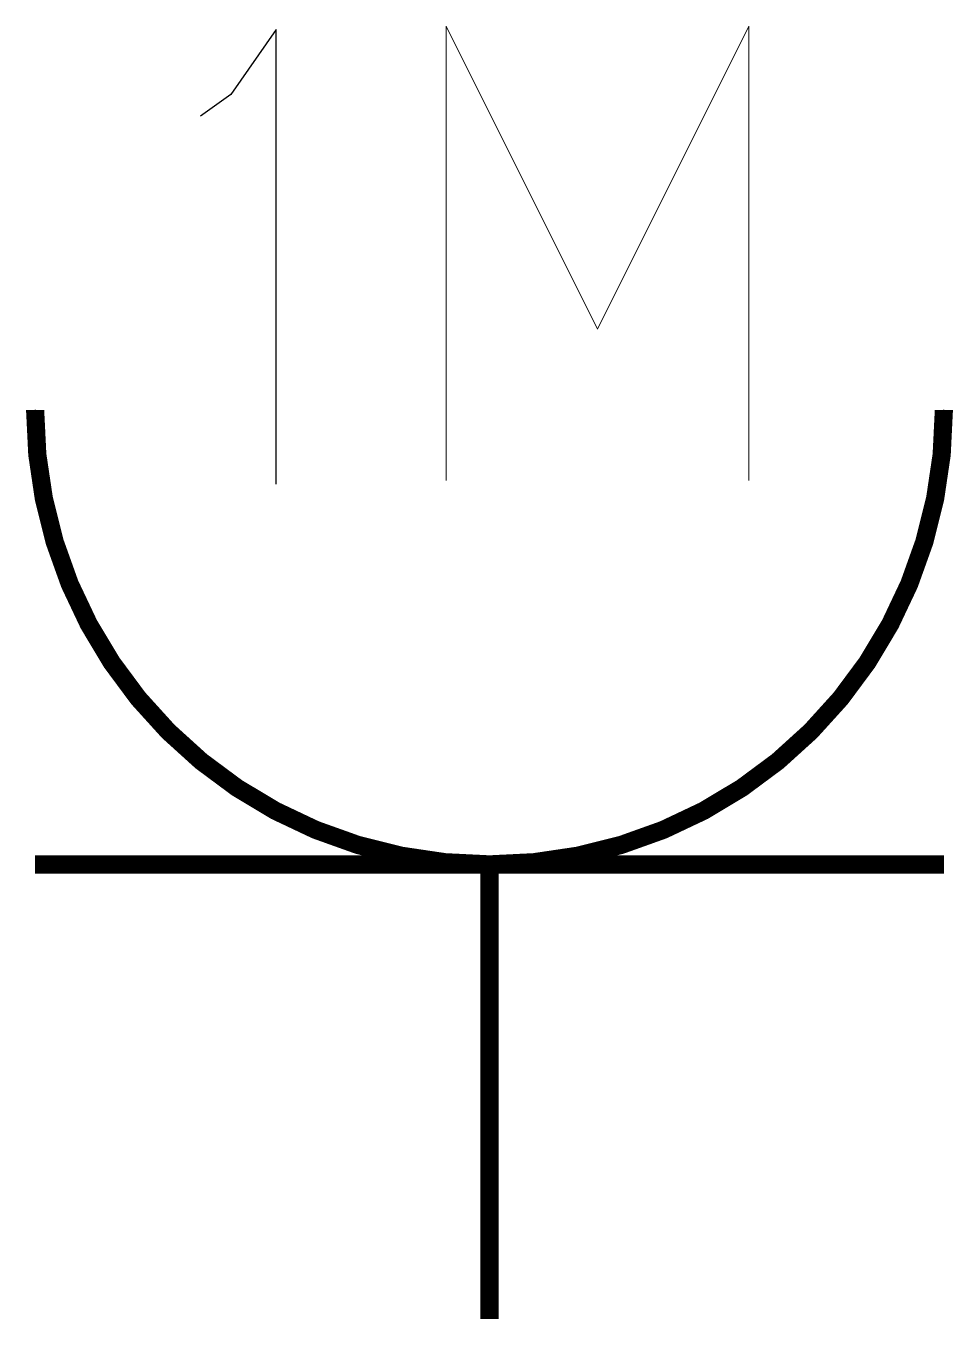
# Model space of a CAD drawing. Header units: millimetres. Extents: x -254 to 256, y -5 to 711.
import ezdxf

# ---------------------------------------------------------------- set-up
doc = ezdxf.new("R2010")
doc.units = ezdxf.units.MM
doc.layers.add('TJ(电气专业D)', color=142, linetype='Continuous')

# ---------------------------------------------------------------- blocks, each defined once
blk = doc.blocks.new('HC003076006336')
at = {"layer": 'TJ(电气专业D)'}
for p, q in [((-1.1738, 7.0924), (-1.4237, 6.7353)), ((-1.1738, 4.5926), (-1.1738, 7.0924)), ((-1.4237, 6.7353), (-1.5902, 6.6162)), ((2.5, 2.5), (-2.5, 2.5)), ((0, 2.5), (0, 0))]:
    blk.add_line(p, q, dxfattribs=at)
at = {"layer": 'TJ(电气专业D)', "color": 142, "lineweight": 0}
blk.add_lwpolyline([(-0.2385, 4.6118), (-0.2385, 7.1119), (0.5948, 5.4452), (1.4274, 7.1119), (1.4274, 4.6118)], dxfattribs=at)
at = {"layer": 'TJ(电气专业D)', "const_width": 0.1}
blk.add_lwpolyline([(-2.5, 5, 0.198912), (-1.7678, 3.2322, 0.198912), (0, 2.5, 0.198912), (1.7678, 3.2322, 0.198912), (2.5, 5)], format="xyb", dxfattribs=at)
for points in [[(2.5, 2.5), (-2.5, 2.5)], [(0, 2.5), (0, 0)]]:
    blk.add_lwpolyline(points, dxfattribs=at)
at = {"layer": 'TJ(电气专业D)'}
for start, end in [(180, 225), (315, 0), (225, 270), (270, 315)]:
    blk.add_arc((0, 5), 2.5, start, end, dxfattribs=at)
at = {"layer": 'TJ(电气专业D)', "width": 0.7}
blk.add_attdef('PSFHATT', (3.9655, 0.1269), '', height=2.5, dxfattribs=at)

msp = doc.modelspace()

# ---------------------------------------------------------------- block references
at = {"layer": 'TJ(电气专业D)', "xscale": 100, "yscale": 100, "zscale": 100}
msp.add_blockref('HC003076006336', (0.77, 0), dxfattribs=at)

doc.saveas('drawing.dxf')
